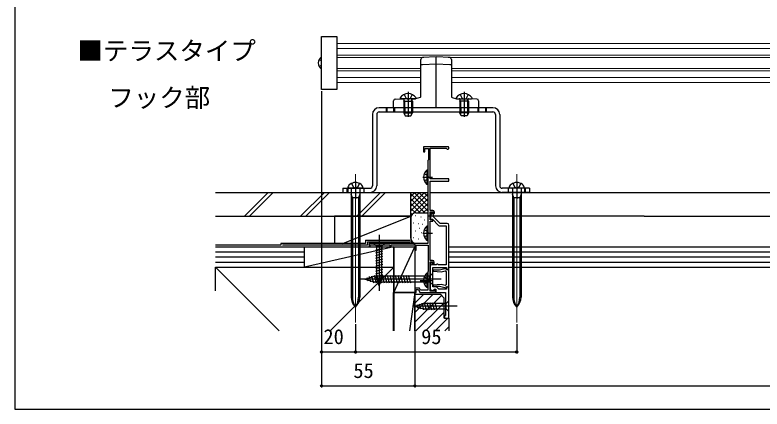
# Model space of a CAD drawing. Units: millimetres on the paper. Extents: x -525 to 525, y -784 to 780.
# Drawn here: x -525 to -84.9, y -783.8 to -551.4 of the extents above; entities that cross this region are included whole.
import ezdxf
from ezdxf.enums import TextEntityAlignment as Align

# ---------------------------------------------------------------- set-up
doc = ezdxf.new("R2010")
doc.units = ezdxf.units.MM
for name, color, linetype in [('0-2_USER1', 3, 'Continuous'), ('0-3_YKK_11', 7, 'Continuous'), ('0-6_YKK_13', 4, 'Continuous'), ('0-8_YKK_D', 6, 'Continuous'), ('0-9_YKK_ZWAK', 7, 'Continuous'), ('0-A_YSS_K', 3, 'Continuous')]:
    doc.layers.add(name, color=color, linetype=linetype)
doc.layers.add('0-5_YKK_12', color=2, linetype='Continuous', lineweight=18)
doc.styles.add('ＭＳ ゴシック', font='')
doc.styles.get('ＭＳ ゴシック').set_extended_font_data('MS Gothic')

msp = doc.modelspace()

# ---------------------------------------------------------------- linework, layer by layer
at = {"layer": '0-3_YKK_11'}
msp.add_line((-269.412, -701.325), (-269.412, -675.325), dxfattribs=at)
for points in [[(-270.112, -629.125), (-284.412, -629.125), (-284.412, -632.125), (-283.612, -632.125), (-283.612, -630.225), (-281.412, -630.225), (-281.412, -636.925), (-281.612, -637.125), (-281.812, -637.325)], [(-278.912, -666.725), (-280.412, -666.725), (-280.412, -649.425), (-269.412, -649.425), (-269.412, -648.125), (-280.412, -648.125), (-280.412, -630.025), (-270.978, -630.025), (-270.718, -630.175)], [(-281.812, -637.325), (-281.812, -686.125), (-316.412, -686.125), (-316.412, -688.125), (-315.712, -688.125), (-315.712, -687.025), (-304.112, -687.025), (-304.112, -688.125), (-303.412, -688.125), (-303.412, -687.025), (-290.312, -687.025), (-289.712, -686.678), (-289.412, -686.851), (-289.412, -690.125), (-288.612, -690.125), (-288.612, -687.225), (-281.612, -687.225), (-281.612, -702.625), (-281.812, -702.825), (-281.812, -713.725), (-286.17, -713.725), (-286.644, -712.425), (-289.412, -712.425), (-289.412, -715.125), (-288.612, -715.125), (-288.612, -713.225), (-287.204, -713.225), (-286.512, -715.125), (-284.57, -715.125), (-284.387, -715.005), (-283.837, -715.005), (-283.654, -715.125), (-277.312, -715.125), (-277.312, -713.325), (-278.012, -713.325), (-278.012, -714.225), (-280.412, -714.225), (-280.412, -696.925), (-278.812, -696.925), (-278.812, -698.325)], [(-270.412, -674.325), (-274.512, -674.325), (-278.412, -670.425), (-278.412, -669.31), (-279.212, -667.925), (-279.912, -667.925), (-279.912, -668.763), (-280.47, -671.925), (-279.034, -671.925), (-275.426, -675.532)], [(-279.012, -696.125), (-280.412, -696.125), (-280.412, -673.025), (-278.912, -673.025), (-278.912, -672.225), (-280.412, -672.225), (-280.412, -667.525), (-278.712, -667.525), (-278.712, -668.125), (-278.212, -668.625), (-277.912, -668.325), (-277.912, -667.725)], [(-274.719, -675.825), (-270.912, -675.825), (-270.912, -698.825), (-275.412, -698.825), (-275.912, -698.325), (-276.412, -698.325), (-276.912, -698.825), (-279.212, -698.825), (-279.212, -697.325), (-280.412, -697.325), (-280.412, -698.525), (-280.082, -698.855), (-280.412, -699.325), (-280.412, -713.384), (-278.376, -714.125), (-278.012, -713.125), (-277.012, -713.125), (-277.012, -715.125), (-271.412, -715.125), (-271.412, -728.625), (-271.912, -728.625), (-271.912, -730.125), (-269.412, -730.125), (-269.412, -712.025), (-270.812, -712.025), (-270.812, -713.125), (-275.212, -713.125), (-276.612, -711.725), (-278.912, -711.725), (-278.912, -700.325), (-270.812, -700.325), (-270.812, -701.325), (-269.412, -701.325)], [(-278.812, -698.325), (-278.012, -698.325), (-278.012, -697.125)]]:
    msp.add_lwpolyline(points, dxfattribs=at)
msp.add_lwpolyline([(-269.411, -711.825), (-269.411, -701.525), (-270.111, -701.525), (-270.645, -701.833), (-270.895, -701.644), (-270.788, -701.225), (-271.065, -700.952), (-274.882, -701.975), (-278.699, -701.975), (-278.724, -702.549), (-273.947, -702.966), (-271.629, -702.345), (-270.911, -702.76), (-270.911, -710.59), (-271.629, -711.004), (-273.947, -710.383), (-278.724, -710.801), (-278.699, -711.375), (-274.882, -711.375), (-271.065, -712.397), (-270.788, -712.124), (-270.895, -711.705), (-270.645, -711.516), (-270.111, -711.825)], close=True, dxfattribs=at)
for centre, radius, start, end in [((-270.112, -629.825), 0.7, 210, 89.99999), ((-278.912, -667.725), 1, 0.00001, 89.99999), ((-274.719, -674.825), 1, 225.00003, 270.00002), ((-270.412, -675.325), 1, 0.00001, 89.99999), ((-279.012, -697.125), 1, 0.00001, 89.99999)]:
    msp.add_arc(centre, radius, start, end, dxfattribs=at)
at = {"layer": '0-5_YKK_12'}
for p, q in [((-335.413, -568.264), (14.078, -568.264)), ((-335.413, -571.164), (14.078, -571.164)), ((-335.413, -575.095), (14.078, -575.095)), ((-335.413, -576.564), (-284.09, -576.564)), ((-269.736, -576.564), (-26.589, -576.564)), ((-335.413, -582.964), (-285.913, -582.964)), ((-335.413, -584.433), (-285.913, -584.433)), ((-28.412, -582.964), (-267.913, -582.964)), ((-28.412, -584.433), (-267.913, -584.433)), ((-335.413, -588.364), (-285.913, -588.364)), ((-28.412, -588.364), (-267.913, -588.364)), ((-335.413, -591.264), (-285.913, -591.264)), ((-28.412, -591.264), (-267.913, -591.264)), ((-324.413, -645.242), (-324.413, -732.824)), ((-229.413, -645.242), (-229.413, -732.824))]:
    msp.add_line(p, q, dxfattribs=at)
at = {"layer": '0-6_YKK_13'}
for p, q in [((-276.913, -576.125), (-284.974, -576.618)), ((-276.913, -582.935), (-276.913, -576.125)), ((-268.852, -576.618), (-276.913, -576.125)), ((-345.879, -577.714), (-344.413, -578.444)), ((-285.913, -599.654), (-285.913, -577.616)), ((-267.913, -577.616), (-267.913, -599.654)), ((-345.879, -581.814), (-344.413, -581.083)), ((-284.974, -580.92), (-285.913, -580.92)), ((-276.913, -606.125), (-276.913, -582.935)), ((-267.913, -580.92), (-268.852, -580.92)), ((-295.763, -598.332), (-294.558, -600.748)), ((-293.413, -596.843), (-293.413, -611.543)), ((-291.063, -598.332), (-292.268, -600.748)), ((-262.763, -598.332), (-261.558, -600.748)), ((-260.413, -596.843), (-260.413, -611.543)), ((-258.063, -598.332), (-259.268, -600.748)), ((-301.913, -606.125), (-301.913, -602.044)), ((-300.974, -601.046), (-297.821, -600.818)), ((-298.163, -600.244), (-298.163, -600.343)), ((-289.163, -600.843), (-297.663, -600.843)), ((-290.913, -600.865), (-295.913, -600.865)), ((-295.913, -602.243), (-295.697, -601.648)), ((-295.913, -602.243), (-290.913, -602.243)), ((-295.913, -602.243), (-295.913, -609.143)), ((-295.48, -602.243), (-295.673, -601.32)), ((-295.48, -602.243), (-295.48, -610.063)), ((-293.413, -601.357), (-294.558, -600.748)), ((-293.413, -601.357), (-292.268, -600.748)), ((-293.413, -602.375), (-293.413, -610.375)), ((-291.346, -602.243), (-291.152, -601.32)), ((-291.346, -602.243), (-291.346, -610.063)), ((-290.913, -602.243), (-291.129, -601.648)), ((-290.913, -602.243), (-290.913, -609.143)), ((-286.382, -600.153), (-289.005, -600.818)), ((-288.663, -600.244), (-288.663, -600.343)), ((-267.443, -600.153), (-264.821, -600.818)), ((-265.163, -600.244), (-265.163, -600.343)), ((-264.663, -600.843), (-256.163, -600.843)), ((-262.913, -600.865), (-257.913, -600.865)), ((-262.913, -602.243), (-262.697, -601.648)), ((-257.913, -602.243), (-262.913, -602.243)), ((-262.913, -602.243), (-262.913, -609.143)), ((-262.48, -602.243), (-262.673, -601.32)), ((-262.48, -602.243), (-262.48, -610.063)), ((-260.413, -601.357), (-261.558, -600.748)), ((-260.413, -601.357), (-259.268, -600.748)), ((-260.413, -602.375), (-260.413, -610.375)), ((-258.346, -602.243), (-258.152, -601.32)), ((-258.346, -602.243), (-258.346, -610.063)), ((-257.913, -602.243), (-258.129, -601.648)), ((-257.913, -602.243), (-257.913, -609.143)), ((-252.852, -601.046), (-256.005, -600.818)), ((-255.663, -600.244), (-255.663, -600.343)), ((-251.913, -602.044), (-251.913, -606.125)), ((-243.413, -606.125), (-310.413, -606.125)), ((-306.413, -606.125), (-306.413, -608.625)), ((-305.913, -606.125), (-305.913, -608.625)), ((-301.913, -606.125), (-301.913, -608.625)), ((-251.913, -606.125), (-301.913, -606.125)), ((-301.413, -606.125), (-301.413, -608.625)), ((-295.913, -606.125), (-295.913, -608.625)), ((-295.413, -606.125), (-295.413, -608.625)), ((-291.413, -606.125), (-291.413, -608.625)), ((-290.913, -606.125), (-290.913, -608.625)), ((-262.913, -606.125), (-262.913, -608.625)), ((-262.413, -606.125), (-262.413, -608.625)), ((-258.413, -606.125), (-258.413, -608.625)), ((-257.913, -606.125), (-257.913, -608.625)), ((-252.413, -606.125), (-252.413, -608.625)), ((-251.913, -606.125), (-251.913, -608.625)), ((-247.913, -606.125), (-247.913, -608.625)), ((-247.413, -606.125), (-247.413, -608.625)), ((-314.413, -610.125), (-314.413, -652.125)), ((-311.913, -610.125), (-311.913, -652.125)), ((-310.413, -608.625), (-243.413, -608.625)), ((-295.913, -609.143), (-295.113, -610.843)), ((-295.913, -609.143), (-290.913, -609.143)), ((-295.113, -610.843), (-291.713, -610.843)), ((-291.713, -610.843), (-290.913, -609.143)), ((-257.913, -609.143), (-262.913, -609.143)), ((-262.113, -610.843), (-262.913, -609.143)), ((-258.713, -610.843), (-262.113, -610.843)), ((-257.913, -609.143), (-258.713, -610.843)), ((-241.913, -610.125), (-241.913, -652.125)), ((-239.413, -610.125), (-239.413, -652.125)), ((-282.321, -642.874), (-282.321, -651.374)), ((-281.812, -642.874), (-282.321, -642.874)), ((-281.812, -642.874), (-281.812, -651.374)), ((-281.812, -645.124), (-281.812, -649.124)), ((-324.413, -649.875), (-324.413, -659.875)), ((-284.77, -647.124), (-279.092, -647.124)), ((-229.413, -649.875), (-229.413, -659.875)), ((-331.913, -653.625), (-331.913, -656.125)), ((-331.913, -653.625), (-315.913, -653.625)), ((-329.413, -653.625), (-329.413, -656.125)), ((-328.913, -653.625), (-328.913, -656.125)), ((-319.913, -653.625), (-328.913, -653.625)), ((-326.963, -653.925), (-326.963, -717.768)), ((-321.863, -653.925), (-321.863, -717.768)), ((-319.413, -653.625), (-319.413, -656.125)), ((-281.812, -651.374), (-282.321, -651.374)), ((-221.913, -653.625), (-237.913, -653.625)), ((-234.413, -653.625), (-234.413, -656.125)), ((-224.913, -653.625), (-233.913, -653.625)), ((-231.963, -653.925), (-231.963, -717.768)), ((-226.863, -653.925), (-226.863, -717.768)), ((-224.913, -653.625), (-224.913, -656.125)), ((-224.413, -653.625), (-224.413, -656.125)), ((-331.913, -656.125), (-315.913, -656.125)), ((-326.213, -659.225), (-326.963, -657.025)), ((-321.863, -659.225), (-326.963, -659.225)), ((-326.213, -659.225), (-326.213, -717.768)), ((-321.863, -657.025), (-322.613, -659.225)), ((-322.613, -659.225), (-322.613, -717.768)), ((-231.213, -659.225), (-231.963, -657.025)), ((-226.863, -659.225), (-231.963, -659.225)), ((-231.213, -659.225), (-231.213, -717.768)), ((-226.863, -657.025), (-227.613, -659.225)), ((-227.613, -659.225), (-227.613, -717.768)), ((-282.321, -675.874), (-282.321, -684.374)), ((-281.812, -675.874), (-282.321, -675.874)), ((-281.812, -675.874), (-281.812, -684.374)), ((-310.412, -681.125), (-310.412, -714.038)), ((-284.77, -680.124), (-279.092, -680.124)), ((-281.812, -678.124), (-281.812, -682.124)), ((-307.312, -686.125), (-313.512, -686.125)), ((-313.512, -686.125), (-311.962, -687.675)), ((-307.312, -686.125), (-308.862, -687.675)), ((-281.812, -684.374), (-282.321, -684.374)), ((-312.512, -690.101), (-308.312, -688.976)), ((-312.512, -691.654), (-308.312, -690.529)), ((-311.962, -687.675), (-311.962, -706.209)), ((-308.862, -687.675), (-311.962, -687.675)), ((-308.862, -706.209), (-308.862, -687.675)), ((-312.512, -693.207), (-308.312, -692.082)), ((-312.512, -694.76), (-308.312, -693.634)), ((-312.512, -696.313), (-308.312, -695.187)), ((-312.512, -697.866), (-308.312, -696.74)), ((-312.512, -699.419), (-308.312, -698.293)), ((-312.512, -700.971), (-308.312, -699.846)), ((-312.512, -702.524), (-308.312, -701.399)), ((-312.512, -704.077), (-308.312, -702.952)), ((-282.321, -703.674), (-282.321, -712.174)), ((-281.812, -703.674), (-282.321, -703.674)), ((-281.812, -703.674), (-281.812, -712.174)), ((-278.912, -703.624), (-280.662, -705.374)), ((-278.912, -710.624), (-278.912, -703.624)), ((-273.912, -707.124), (-321.912, -707.124)), ((-318.912, -707.124), (-313.362, -705.374)), ((-318.912, -707.124), (-313.362, -708.874)), ((-317.765, -706.185), (-317.216, -708.235)), ((-316.333, -705.734), (-315.52, -708.77)), ((-314.901, -705.282), (-313.824, -709.305)), ((-313.469, -704.831), (-312.239, -709.424)), ((-280.662, -705.374), (-313.362, -705.374)), ((-312.512, -705.63), (-308.312, -704.505)), ((-312.254, -707.114), (-308.312, -706.058)), ((-310.412, -711.125), (-311.962, -706.209)), ((-311.918, -704.824), (-310.686, -709.424)), ((-311.802, -708.546), (-308.766, -707.732)), ((-310.412, -711.125), (-308.862, -706.209)), ((-310.366, -704.824), (-309.133, -709.424)), ((-308.813, -704.824), (-307.58, -709.424)), ((-307.26, -704.824), (-306.027, -709.424)), ((-305.707, -704.824), (-304.474, -709.424)), ((-304.154, -704.824), (-302.921, -709.424)), ((-302.601, -704.824), (-301.368, -709.424)), ((-301.048, -704.824), (-299.815, -709.424)), ((-299.495, -704.824), (-298.263, -709.424)), ((-297.942, -704.824), (-296.71, -709.424)), ((-296.389, -704.824), (-295.157, -709.424)), ((-294.836, -704.824), (-293.604, -709.424)), ((-293.283, -704.824), (-292.051, -709.424)), ((-286.224, -707.924), (-279.092, -707.924)), ((-281.812, -705.924), (-281.812, -709.924)), ((-280.662, -708.874), (-280.662, -705.374)), ((-313.362, -708.874), (-280.662, -708.874)), ((-311.351, -709.978), (-309.301, -709.428)), ((-281.812, -712.174), (-282.321, -712.174)), ((-278.912, -710.624), (-280.662, -708.874)), ((-289.412, -723.124), (-284.496, -721.574)), ((-286.833, -721.734), (-286.02, -724.77)), ((-285.401, -721.282), (-284.345, -725.224)), ((-270.962, -721.574), (-284.496, -721.574)), ((-283.918, -721.024), (-282.792, -725.224)), ((-282.365, -721.024), (-281.239, -725.224)), ((-280.812, -721.024), (-279.687, -725.224)), ((-279.259, -721.024), (-278.134, -725.224)), ((-277.706, -721.024), (-276.581, -725.224)), ((-269.412, -720.024), (-270.962, -721.574)), ((-270.962, -724.674), (-270.962, -721.574)), ((-269.412, -726.224), (-269.412, -720.024)), ((-264.412, -723.124), (-290.899, -723.124)), ((-289.412, -723.124), (-284.496, -724.674)), ((-288.265, -722.185), (-287.716, -724.235)), ((-284.496, -724.674), (-270.962, -724.674)), ((-269.412, -726.224), (-270.962, -724.674))]:
    msp.add_line(p, q, dxfattribs=at)
msp.add_lwpolyline([(-344.413, -564.164), (-335.413, -564.164), (-335.413, -595.364), (-344.413, -595.364)], close=True, dxfattribs=at)
for points in [[(-268.852, -580.92), (-276.913, -580.506), (-284.974, -580.92)], [(-283.908, -645.049), (-282.001, -645.979), (-281.393, -647.124)], [(-326.763, -650.763), (-325.558, -652.982), (-324.413, -653.591)], [(-322.063, -650.763), (-323.268, -652.982), (-324.413, -653.591)], [(-283.908, -649.199), (-282.001, -648.269), (-281.393, -647.124)], [(-231.763, -650.763), (-230.558, -652.982), (-229.413, -653.591)], [(-227.063, -650.763), (-228.268, -652.982), (-229.413, -653.591)], [(-221.913, -653.625), (-221.913, -656.125), (-237.913, -656.125)], [(-283.908, -678.049), (-282.001, -678.979), (-281.393, -680.124)], [(-283.908, -682.199), (-282.001, -681.269), (-281.393, -680.124)], [(-283.908, -705.849), (-282.001, -706.779), (-281.393, -707.924)], [(-283.908, -709.999), (-282.001, -709.069), (-281.393, -707.924)]]:
    msp.add_lwpolyline(points, dxfattribs=at)
for centre, radius, start, end in [((-342.213, -579.764), 4.2, 121.58814, 238.41186), ((-284.913, -577.616), 1, 93.5, 180), ((-268.913, -577.616), 1, 0, 86.5), ((-293.413, -603.743), 5.9, 36.38156, 143.61844), ((-260.413, -603.743), 5.9, 36.38156, 143.61844), ((-300.913, -602.044), 1, 93.5, 180), ((-297.663, -600.343), 0.5, 180, 270), ((-296.26, -601.443), 0.6, 340.03043, 90), ((-290.565, -601.443), 0.6, 90, 199.96957), ((-289.163, -600.343), 0.5, 270, 360), ((-286.413, -599.654), 0.5, 273.5, 0), ((-267.413, -599.654), 0.5, 180, 266.5), ((-264.663, -600.343), 0.5, 180, 270), ((-263.26, -601.443), 0.6, 340.03043, 90), ((-257.565, -601.443), 0.6, 90, 199.96957), ((-256.163, -600.343), 0.5, 270, 0), ((-252.913, -602.044), 1, 0, 86.5), ((-310.413, -610.125), 4, 90, 180), ((-243.413, -610.125), 4, 360, 90), ((-310.413, -610.125), 1.5, 90, 180), ((-243.413, -610.125), 1.5, 360, 90), ((-278.781, -647.124), 5.531, 129.79413, 230.20587), ((-324.413, -655.625), 5.4, 51.23328, 128.76672), ((-229.413, -655.625), 5.4, 51.23328, 128.76672), ((-325.916, -653.753), 3, 128.76672, 177.54096), ((-327.263, -653.925), 0.3, 0, 90), ((-321.563, -653.925), 0.3, 90, 180), ((-322.91, -653.753), 3, 2.45904, 51.23328), ((-315.913, -652.125), 4, 270, 360), ((-315.913, -652.125), 1.5, 270, 360), ((-237.913, -652.125), 4, 180, 270), ((-237.913, -652.125), 1.5, 180, 270), ((-230.916, -653.753), 3, 128.76672, 177.54096), ((-232.263, -653.925), 0.3, 0, 90), ((-226.563, -653.925), 0.3, 90, 180), ((-227.91, -653.753), 3, 2.45904, 51.23328), ((-278.781, -680.124), 5.531, 129.79413, 230.20587), ((-278.781, -707.924), 5.531, 129.79413, 230.20587), ((-318.963, -717.768), 8, 180, 227.0586), ((-315.786, -717.768), 10.427, 180, 214.17022), ((-329.863, -717.768), 8, 312.9414, 0), ((-333.04, -717.768), 10.427, 325.82978, 0), ((-223.963, -717.768), 8, 180, 227.0586), ((-220.786, -717.768), 10.427, 180, 214.17022), ((-234.863, -717.768), 8, 312.9414, 0), ((-238.04, -717.768), 10.427, 325.82978, 0)]:
    msp.add_arc(centre, radius, start, end, dxfattribs=at)
for centre, major_axis, start_param, end_param in [((-295.913, -600.697), (-2.75, 0), 0.8041558, 1.5707963), ((-290.913, -600.697), (-2.75, 0), 1.5707963, 2.3374369), ((-262.913, -600.697), (2.75, 0), 3.9457484, 4.712389), ((-257.913, -600.697), (2.75, 0), 4.712389, 5.4790295)]:
    msp.add_ellipse(centre, major_axis=major_axis, ratio=0.061163, start_param=start_param, end_param=end_param, dxfattribs=at)
at = {"layer": '0-8_YKK_D'}
for p, q in [((-344.413, -596.364), (-344.413, -771.126)), ((-344.413, -596.364), (-344.413, -751.126)), ((-289.412, -715.825), (-289.412, -771.126)), ((-289.412, -715.825), (-289.412, -771.126)), ((-324.413, -733.824), (-324.413, -751.126)), ((-324.413, -733.824), (-324.413, -751.126)), ((-229.413, -733.824), (-229.413, -751.126)), ((-344.413, -750.126), (-324.413, -750.126)), ((-324.413, -750.126), (-229.413, -750.126)), ((-344.413, -770.126), (-289.412, -770.126)), ((-289.412, -770.126), (360.588, -770.126))]:
    msp.add_line(p, q, dxfattribs=at)
for centre in [(-344.413, -750.126), (-324.413, -750.126), (-324.413, -750.126), (-229.413, -750.126), (-344.413, -770.126), (-289.412, -770.126), (-289.412, -770.126)]:
    msp.add_circle(centre, 0.637, dxfattribs=at)
at = {"layer": '0-9_YKK_ZWAK'}
msp.add_line((-525, 746.2), (-525, -783.8), dxfattribs=at)
msp.add_lwpolyline([(-525, -783.8), (525, -783.8), (525, 746.2)], dxfattribs=at)
at = {"layer": '0-A_YSS_K'}
for p, q in [((-406.913, -656.125), (-291.816, -656.125)), ((-389.839, -670.125), (-375.839, -656.125)), ((-386.839, -670.125), (-372.839, -656.125)), ((-356.747, -670.125), (-342.747, -656.125)), ((-353.747, -670.125), (-339.747, -656.125)), ((-323.654, -670.125), (-309.654, -656.125)), ((-320.654, -670.125), (-306.654, -656.125)), ((-281.816, -666.983), (-291.82, -656.979)), ((-291.816, -656.125), (-281.816, -656.125)), ((-291.816, -671.125), (-291.816, -656.125)), ((-283.787, -656.125), (-291.816, -664.154)), ((-286.615, -656.125), (-291.816, -661.326)), ((-289.444, -656.125), (-291.816, -658.497)), ((-281.816, -656.983), (-291.816, -666.983)), ((-281.816, -659.811), (-291.816, -669.811)), ((-283.503, -668.125), (-291.816, -659.811)), ((-281.816, -664.154), (-289.846, -656.125)), ((-281.816, -661.326), (-287.017, -656.125)), ((-281.816, -658.497), (-284.189, -656.125)), ((-280.413, -656.125), (351.588, -656.125)), ((-286.331, -668.125), (-291.816, -662.639)), ((-281.816, -662.639), (-287.302, -668.125)), ((-289.142, -668.142), (-291.816, -665.468)), ((-291.022, -669.091), (-291.816, -668.296)), ((-288.813, -668.125), (-281.813, -668.125)), ((-281.816, -665.468), (-284.491, -668.142)), ((-336.813, -670.125), (-336.813, -686.125)), ((-291.813, -670.125), (-336.813, -670.125)), ((-331.813, -686.125), (-291.813, -670.125)), ((-291.813, -670.125), (-291.813, -686.125)), ((-291.813, -683.125), (-291.813, -671.125)), ((-289.008, -669.952), (-289.208, -669.952)), ((-285.67, -670.62), (-285.87, -670.62)), ((-283.813, -672.451), (-284.013, -672.451)), ((-154.413, -670.125), (-281.812, -670.125)), ((-154.413, -670.125), (352.988, -670.125)), ((-290.009, -674.292), (-290.209, -674.292)), ((-287.339, -674.626), (-287.539, -674.626)), ((-286.736, -677.419), (-286.936, -677.419)), ((-285.002, -674.96), (-285.202, -674.96)), ((-289.008, -678.965), (-289.208, -678.965)), ((-285.336, -679.967), (-285.536, -679.967)), ((-368.416, -686.125), (-368.416, -687.125)), ((-318.416, -684.125), (-292.416, -684.125)), ((-317.416, -685.125), (-292.416, -685.125)), ((-290.009, -682.807), (-290.209, -682.807)), ((-282.113, -686.125), (-288.813, -686.125)), ((-287.005, -683.639), (-287.205, -683.639)), ((-368.416, -687.125), (-406.913, -687.125)), ((-406.913, -688.125), (-289.416, -688.125)), ((-354.412, -700.125), (-354.412, -688.125)), ((-354.412, -700.125), (-354.412, -688.125)), ((-301.912, -688.125), (-354.412, -700.125)), ((-301.912, -715.125), (-301.912, -688.125)), ((-301.912, -715.125), (-289.412, -688.125)), ((-301.912, -688.125), (-301.912, -700.125)), ((-269.372, -688.125), (340.588, -688.125)), ((-406.912, -691.125), (-354.412, -691.125)), ((-406.912, -694.125), (-354.412, -694.125)), ((-269.412, -691.125), (340.588, -691.125)), ((-269.412, -694.125), (340.588, -694.125)), ((-406.912, -697.125), (-354.412, -697.125)), ((-269.412, -697.125), (340.588, -697.125)), ((-369.412, -737.625), (-406.912, -700.125)), ((-406.912, -714.089), (-406.912, -700.125)), ((-404.412, -700.125), (-301.912, -700.125)), ((-301.912, -700.125), (-339.412, -737.625)), ((-269.412, -700.125), (340.588, -700.125)), ((-301.913, -715.125), (-289.413, -715.125)), ((-301.913, -737.625), (-301.913, -715.125)), ((-278.579, -716.125), (-289.413, -726.958)), ((-284.236, -716.125), (-289.413, -721.301)), ((-273.668, -716.87), (-289.413, -732.615)), ((-272.413, -721.272), (-288.766, -737.625)), ((-272.413, -726.929), (-283.109, -737.625)), ((-269.952, -730.125), (-277.452, -737.625)), ((-269.413, -735.242), (-271.795, -737.625))]:
    msp.add_line(p, q, dxfattribs=at)
for points in [[(-406.913, -670.125), (-291.816, -670.125), (-291.816, -656.125)], [(-318.416, -684.125), (-318.416, -686.125), (-368.416, -686.125)], [(-317.416, -685.125), (-317.416, -687.125), (-367.416, -687.125)], [(-289.412, -688.125), (-289.412, -715.125), (-301.912, -715.125)], [(-406.912, -700.125), (-301.912, -700.125), (-301.912, -737.625)], [(-289.413, -737.625), (-289.413, -715.125), (-292.538, -737.625)], [(-289.413, -737.625), (-289.413, -716.126), (-274.413, -716.126), (-272.413, -718.126), (-272.413, -729.626)], [(-271.913, -730.126), (-269.413, -730.126), (-269.413, -737.625)]]:
    msp.add_lwpolyline(points, dxfattribs=at)
for centre, radius, start, end in [((-288.813, -671.125), 3, 90, 180), ((-288.813, -683.125), 3, 180, 270), ((-271.913, -729.626), 0.5, 180, 270)]:
    msp.add_arc(centre, radius, start, end, dxfattribs=at)

# ---------------------------------------------------------------- texts
at = {"layer": '0-2_USER1', "style": 'ＭＳ ゴシック'}
for s, p in [('■テラスタイプ', (-488.153, -581.38)), ('\u3000フック部', (-485, -609.022))]:
    msp.add_text(s, height=11, dxfattribs=at).set_placement(p, align=Align.BOTTOM_LEFT)
at = {"layer": '0-8_YKK_D', "style": 'ＭＳ ゴシック'}
for s, p in [('20', (-343.276, -748.126)), ('95', (-285.674, -748.126)), ('55', (-325.64, -768.126))]:
    msp.add_text(s, height=8.798, dxfattribs=at).set_placement(p, align=Align.BOTTOM_LEFT)

doc.saveas('drawing.dxf')
